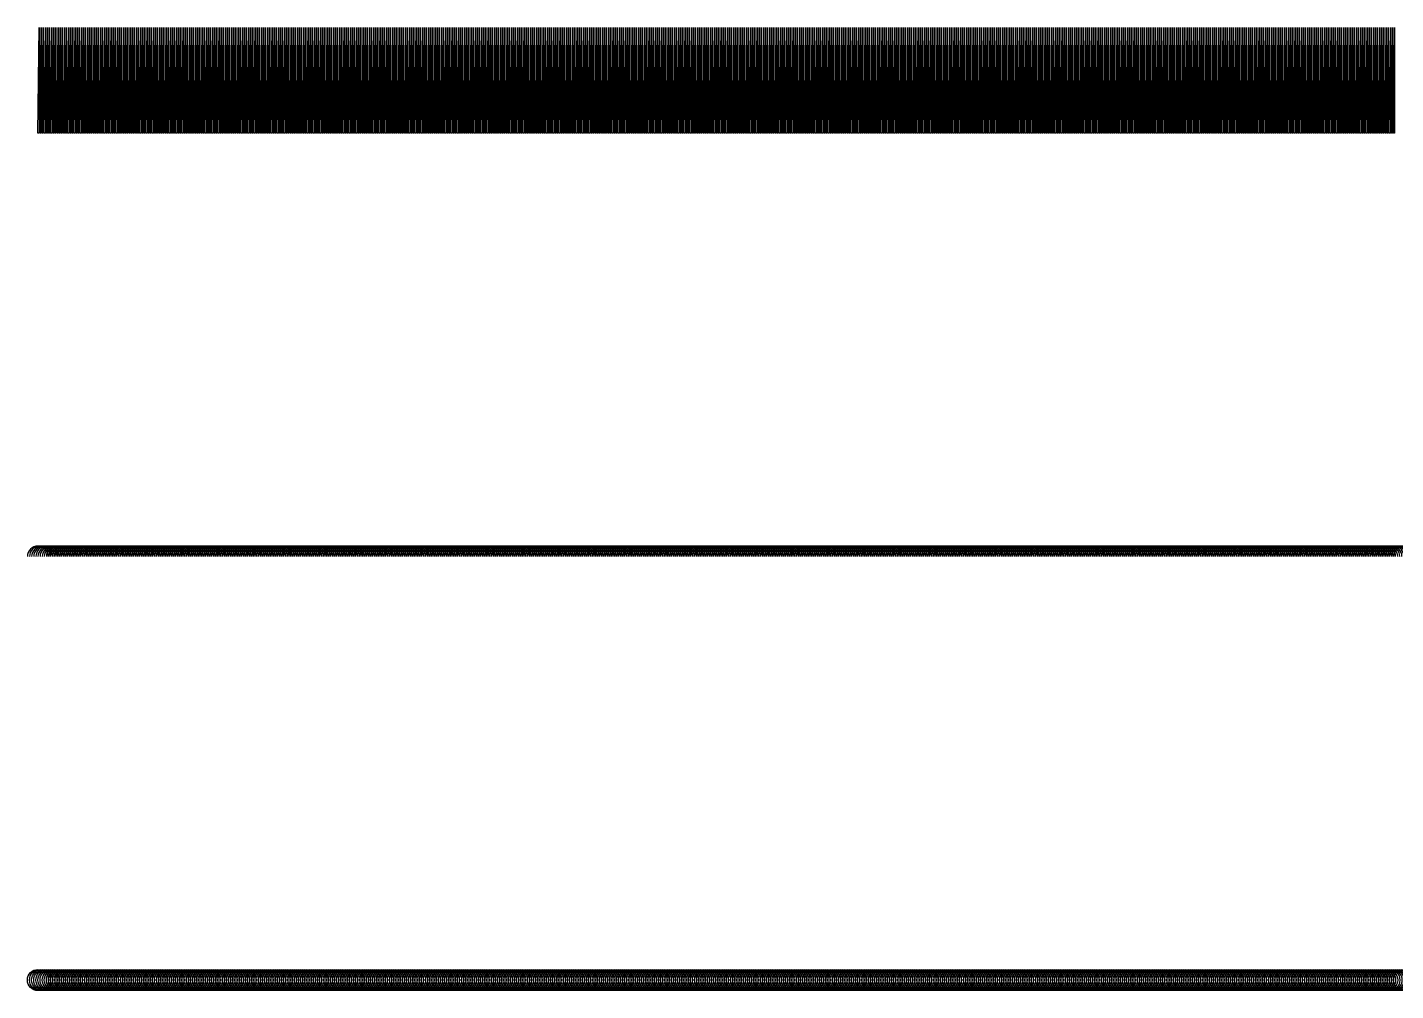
# Model space of a CAD drawing. Header units: metres. Extents: x 0 to 1000, y 0 to 105.
# Drawn here: x -0.5 to 64.1, y 59.5 to 105 of the extents above; entities that cross this region are included whole.
import ezdxf

# ---------------------------------------------------------------- set-up
doc = ezdxf.new("R2010")
doc.units = ezdxf.units.M

msp = doc.modelspace()

# ---------------------------------------------------------------- linework, layer by layer
for points in [[(0, 100), (0.05, 105), (0.05, 100)], [(0.1, 100), (0.15, 105), (0.15, 100)], [(0.2, 100), (0.25, 105), (0.25, 100)], [(0.3, 100), (0.35, 105), (0.35, 100)], [(0.4, 100), (0.45, 105), (0.45, 100)], [(0.5, 100), (0.55, 105), (0.55, 100)], [(0.6, 100), (0.65, 105), (0.65, 100)], [(0.7, 100), (0.75, 105), (0.75, 100)], [(0.8, 100), (0.85, 105), (0.85, 100)], [(0.9, 100), (0.95, 105), (0.95, 100)], [(1, 100), (1.05, 105), (1.05, 100)], [(1.1, 100), (1.15, 105), (1.15, 100)], [(1.2, 100), (1.25, 105), (1.25, 100)], [(1.3, 100), (1.35, 105), (1.35, 100)], [(1.4, 100), (1.45, 105), (1.45, 100)], [(1.5, 100), (1.55, 105), (1.55, 100)], [(1.6, 100), (1.65, 105), (1.65, 100)], [(1.7, 100), (1.75, 105), (1.75, 100)], [(1.8, 100), (1.85, 105), (1.85, 100)], [(1.9, 100), (1.95, 105), (1.95, 100)], [(2, 100), (2.05, 105), (2.05, 100)], [(2.1, 100), (2.15, 105), (2.15, 100)], [(2.2, 100), (2.25, 105), (2.25, 100)], [(2.3, 100), (2.35, 105), (2.35, 100)], [(2.4, 100), (2.45, 105), (2.45, 100)], [(2.5, 100), (2.55, 105), (2.55, 100)], [(2.6, 100), (2.65, 105), (2.65, 100)], [(2.7, 100), (2.75, 105), (2.75, 100)], [(2.8, 100), (2.85, 105), (2.85, 100)], [(2.9, 100), (2.95, 105), (2.95, 100)], [(3, 100), (3.05, 105), (3.05, 100)], [(3.1, 100), (3.15, 105), (3.15, 100)], [(3.2, 100), (3.25, 105), (3.25, 100)], [(3.3, 100), (3.35, 105), (3.35, 100)], [(3.4, 100), (3.45, 105), (3.45, 100)], [(3.5, 100), (3.55, 105), (3.55, 100)], [(3.6, 100), (3.65, 105), (3.65, 100)], [(3.7, 100), (3.75, 105), (3.75, 100)], [(3.8, 100), (3.85, 105), (3.85, 100)], [(3.9, 100), (3.95, 105), (3.95, 100)], [(4, 100), (4.05, 105), (4.05, 100)], [(4.1, 100), (4.15, 105), (4.15, 100)], [(4.2, 100), (4.25, 105), (4.25, 100)], [(4.3, 100), (4.35, 105), (4.35, 100)], [(4.4, 100), (4.45, 105), (4.45, 100)], [(4.5, 100), (4.55, 105), (4.55, 100)], [(4.6, 100), (4.65, 105), (4.65, 100)], [(4.7, 100), (4.75, 105), (4.75, 100)], [(4.8, 100), (4.85, 105), (4.85, 100)], [(4.9, 100), (4.95, 105), (4.95, 100)], [(5, 100), (5.05, 105), (5.05, 100)], [(5.1, 100), (5.15, 105), (5.15, 100)], [(5.2, 100), (5.25, 105), (5.25, 100)], [(5.3, 100), (5.35, 105), (5.35, 100)], [(5.4, 100), (5.45, 105), (5.45, 100)], [(5.5, 100), (5.55, 105), (5.55, 100)], [(5.6, 100), (5.65, 105), (5.65, 100)], [(5.7, 100), (5.75, 105), (5.75, 100)], [(5.8, 100), (5.85, 105), (5.85, 100)], [(5.9, 100), (5.95, 105), (5.95, 100)], [(6, 100), (6.05, 105), (6.05, 100)], [(6.1, 100), (6.15, 105), (6.15, 100)], [(6.2, 100), (6.25, 105), (6.25, 100)], [(6.3, 100), (6.35, 105), (6.35, 100)], [(6.4, 100), (6.45, 105), (6.45, 100)], [(6.5, 100), (6.55, 105), (6.55, 100)], [(6.6, 100), (6.65, 105), (6.65, 100)], [(6.7, 100), (6.75, 105), (6.75, 100)], [(6.8, 100), (6.85, 105), (6.85, 100)], [(6.9, 100), (6.95, 105), (6.95, 100)], [(7, 100), (7.05, 105), (7.05, 100)], [(7.1, 100), (7.15, 105), (7.15, 100)], [(7.2, 100), (7.25, 105), (7.25, 100)], [(7.3, 100), (7.35, 105), (7.35, 100)], [(7.4, 100), (7.45, 105), (7.45, 100)], [(7.5, 100), (7.55, 105), (7.55, 100)], [(7.6, 100), (7.65, 105), (7.65, 100)], [(7.7, 100), (7.75, 105), (7.75, 100)], [(7.8, 100), (7.85, 105), (7.85, 100)], [(7.9, 100), (7.95, 105), (7.95, 100)], [(8, 100), (8.05, 105), (8.05, 100)], [(8.1, 100), (8.15, 105), (8.15, 100)], [(8.2, 100), (8.25, 105), (8.25, 100)], [(8.3, 100), (8.35, 105), (8.35, 100)], [(8.4, 100), (8.45, 105), (8.45, 100)], [(8.5, 100), (8.55, 105), (8.55, 100)], [(8.6, 100), (8.65, 105), (8.65, 100)], [(8.7, 100), (8.75, 105), (8.75, 100)], [(8.8, 100), (8.85, 105), (8.85, 100)], [(8.9, 100), (8.95, 105), (8.95, 100)], [(9, 100), (9.05, 105), (9.05, 100)], [(9.1, 100), (9.15, 105), (9.15, 100)], [(9.2, 100), (9.25, 105), (9.25, 100)], [(9.3, 100), (9.35, 105), (9.35, 100)], [(9.4, 100), (9.45, 105), (9.45, 100)], [(9.5, 100), (9.55, 105), (9.55, 100)], [(9.6, 100), (9.65, 105), (9.65, 100)], [(9.7, 100), (9.75, 105), (9.75, 100)], [(9.8, 100), (9.85, 105), (9.85, 100)], [(9.9, 100), (9.95, 105), (9.95, 100)], [(10, 100), (10.05, 105), (10.05, 100)], [(10.1, 100), (10.15, 105), (10.15, 100)], [(10.2, 100), (10.25, 105), (10.25, 100)], [(10.3, 100), (10.35, 105), (10.35, 100)], [(10.4, 100), (10.45, 105), (10.45, 100)], [(10.5, 100), (10.55, 105), (10.55, 100)], [(10.6, 100), (10.65, 105), (10.65, 100)], [(10.7, 100), (10.75, 105), (10.75, 100)], [(10.8, 100), (10.85, 105), (10.85, 100)], [(10.9, 100), (10.95, 105), (10.95, 100)], [(11, 100), (11.05, 105), (11.05, 100)], [(11.1, 100), (11.15, 105), (11.15, 100)], [(11.2, 100), (11.25, 105), (11.25, 100)], [(11.3, 100), (11.35, 105), (11.35, 100)], [(11.4, 100), (11.45, 105), (11.45, 100)], [(11.5, 100), (11.55, 105), (11.55, 100)], [(11.6, 100), (11.65, 105), (11.65, 100)], [(11.7, 100), (11.75, 105), (11.75, 100)], [(11.8, 100), (11.85, 105), (11.85, 100)], [(11.9, 100), (11.95, 105), (11.95, 100)], [(12, 100), (12.05, 105), (12.05, 100)], [(12.1, 100), (12.15, 105), (12.15, 100)], [(12.2, 100), (12.25, 105), (12.25, 100)], [(12.3, 100), (12.35, 105), (12.35, 100)], [(12.4, 100), (12.45, 105), (12.45, 100)], [(12.5, 100), (12.55, 105), (12.55, 100)], [(12.6, 100), (12.65, 105), (12.65, 100)], [(12.7, 100), (12.75, 105), (12.75, 100)], [(12.8, 100), (12.85, 105), (12.85, 100)], [(12.9, 100), (12.95, 105), (12.95, 100)], [(13, 100), (13.05, 105), (13.05, 100)], [(13.1, 100), (13.15, 105), (13.15, 100)], [(13.2, 100), (13.25, 105), (13.25, 100)], [(13.3, 100), (13.35, 105), (13.35, 100)], [(13.4, 100), (13.45, 105), (13.45, 100)], [(13.5, 100), (13.55, 105), (13.55, 100)], [(13.6, 100), (13.65, 105), (13.65, 100)], [(13.7, 100), (13.75, 105), (13.75, 100)], [(13.8, 100), (13.85, 105), (13.85, 100)], [(13.9, 100), (13.95, 105), (13.95, 100)], [(14, 100), (14.05, 105), (14.05, 100)], [(14.1, 100), (14.15, 105), (14.15, 100)], [(14.2, 100), (14.25, 105), (14.25, 100)], [(14.3, 100), (14.35, 105), (14.35, 100)], [(14.4, 100), (14.45, 105), (14.45, 100)], [(14.5, 100), (14.55, 105), (14.55, 100)], [(14.6, 100), (14.65, 105), (14.65, 100)], [(14.7, 100), (14.75, 105), (14.75, 100)], [(14.8, 100), (14.85, 105), (14.85, 100)], [(14.9, 100), (14.95, 105), (14.95, 100)], [(15, 100), (15.05, 105), (15.05, 100)], [(15.1, 100), (15.15, 105), (15.15, 100)], [(15.2, 100), (15.25, 105), (15.25, 100)], [(15.3, 100), (15.35, 105), (15.35, 100)], [(15.4, 100), (15.45, 105), (15.45, 100)], [(15.5, 100), (15.55, 105), (15.55, 100)], [(15.6, 100), (15.65, 105), (15.65, 100)], [(15.7, 100), (15.75, 105), (15.75, 100)], [(15.8, 100), (15.85, 105), (15.85, 100)], [(15.9, 100), (15.95, 105), (15.95, 100)], [(16, 100), (16.05, 105), (16.05, 100)], [(16.1, 100), (16.15, 105), (16.15, 100)], [(16.2, 100), (16.25, 105), (16.25, 100)], [(16.3, 100), (16.35, 105), (16.35, 100)], [(16.4, 100), (16.45, 105), (16.45, 100)], [(16.5, 100), (16.55, 105), (16.55, 100)], [(16.6, 100), (16.65, 105), (16.65, 100)], [(16.7, 100), (16.75, 105), (16.75, 100)], [(16.8, 100), (16.85, 105), (16.85, 100)], [(16.9, 100), (16.95, 105), (16.95, 100)], [(17, 100), (17.05, 105), (17.05, 100)], [(17.1, 100), (17.15, 105), (17.15, 100)], [(17.2, 100), (17.25, 105), (17.25, 100)], [(17.3, 100), (17.35, 105), (17.35, 100)], [(17.4, 100), (17.45, 105), (17.45, 100)], [(17.5, 100), (17.55, 105), (17.55, 100)], [(17.6, 100), (17.65, 105), (17.65, 100)], [(17.7, 100), (17.75, 105), (17.75, 100)], [(17.8, 100), (17.85, 105), (17.85, 100)], [(17.9, 100), (17.95, 105), (17.95, 100)], [(18, 100), (18.05, 105), (18.05, 100)], [(18.1, 100), (18.15, 105), (18.15, 100)], [(18.2, 100), (18.25, 105), (18.25, 100)], [(18.3, 100), (18.35, 105), (18.35, 100)], [(18.4, 100), (18.45, 105), (18.45, 100)], [(18.5, 100), (18.55, 105), (18.55, 100)], [(18.6, 100), (18.65, 105), (18.65, 100)], [(18.7, 100), (18.75, 105), (18.75, 100)], [(18.8, 100), (18.85, 105), (18.85, 100)], [(18.9, 100), (18.95, 105), (18.95, 100)], [(19, 100), (19.05, 105), (19.05, 100)], [(19.1, 100), (19.15, 105), (19.15, 100)], [(19.2, 100), (19.25, 105), (19.25, 100)], [(19.3, 100), (19.35, 105), (19.35, 100)], [(19.4, 100), (19.45, 105), (19.45, 100)], [(19.5, 100), (19.55, 105), (19.55, 100)], [(19.6, 100), (19.65, 105), (19.65, 100)], [(19.7, 100), (19.75, 105), (19.75, 100)], [(19.8, 100), (19.85, 105), (19.85, 100)], [(19.9, 100), (19.95, 105), (19.95, 100)], [(20, 100), (20.05, 105), (20.05, 100)], [(20.1, 100), (20.15, 105), (20.15, 100)], [(20.2, 100), (20.25, 105), (20.25, 100)], [(20.3, 100), (20.35, 105), (20.35, 100)], [(20.4, 100), (20.45, 105), (20.45, 100)], [(20.5, 100), (20.55, 105), (20.55, 100)], [(20.6, 100), (20.65, 105), (20.65, 100)], [(20.7, 100), (20.75, 105), (20.75, 100)], [(20.8, 100), (20.85, 105), (20.85, 100)], [(20.9, 100), (20.95, 105), (20.95, 100)], [(21, 100), (21.05, 105), (21.05, 100)], [(21.1, 100), (21.15, 105), (21.15, 100)], [(21.2, 100), (21.25, 105), (21.25, 100)], [(21.3, 100), (21.35, 105), (21.35, 100)], [(21.4, 100), (21.45, 105), (21.45, 100)], [(21.5, 100), (21.55, 105), (21.55, 100)], [(21.6, 100), (21.65, 105), (21.65, 100)], [(21.7, 100), (21.75, 105), (21.75, 100)], [(21.8, 100), (21.85, 105), (21.85, 100)], [(21.9, 100), (21.95, 105), (21.95, 100)], [(22, 100), (22.05, 105), (22.05, 100)], [(22.1, 100), (22.15, 105), (22.15, 100)], [(22.2, 100), (22.25, 105), (22.25, 100)], [(22.3, 100), (22.35, 105), (22.35, 100)], [(22.4, 100), (22.45, 105), (22.45, 100)], [(22.5, 100), (22.55, 105), (22.55, 100)], [(22.6, 100), (22.65, 105), (22.65, 100)], [(22.7, 100), (22.75, 105), (22.75, 100)], [(22.8, 100), (22.85, 105), (22.85, 100)], [(22.9, 100), (22.95, 105), (22.95, 100)], [(23, 100), (23.05, 105), (23.05, 100)], [(23.1, 100), (23.15, 105), (23.15, 100)], [(23.2, 100), (23.25, 105), (23.25, 100)], [(23.3, 100), (23.35, 105), (23.35, 100)], [(23.4, 100), (23.45, 105), (23.45, 100)], [(23.5, 100), (23.55, 105), (23.55, 100)], [(23.6, 100), (23.65, 105), (23.65, 100)], [(23.7, 100), (23.75, 105), (23.75, 100)], [(23.8, 100), (23.85, 105), (23.85, 100)], [(23.9, 100), (23.95, 105), (23.95, 100)], [(24, 100), (24.05, 105), (24.05, 100)], [(24.1, 100), (24.15, 105), (24.15, 100)], [(24.2, 100), (24.25, 105), (24.25, 100)], [(24.3, 100), (24.35, 105), (24.35, 100)], [(24.4, 100), (24.45, 105), (24.45, 100)], [(24.5, 100), (24.55, 105), (24.55, 100)], [(24.6, 100), (24.65, 105), (24.65, 100)], [(24.7, 100), (24.75, 105), (24.75, 100)], [(24.8, 100), (24.85, 105), (24.85, 100)], [(24.9, 100), (24.95, 105), (24.95, 100)], [(25, 100), (25.05, 105), (25.05, 100)], [(25.1, 100), (25.15, 105), (25.15, 100)], [(25.2, 100), (25.25, 105), (25.25, 100)], [(25.3, 100), (25.35, 105), (25.35, 100)], [(25.4, 100), (25.45, 105), (25.45, 100)], [(25.5, 100), (25.55, 105), (25.55, 100)], [(25.6, 100), (25.65, 105), (25.65, 100)], [(25.7, 100), (25.75, 105), (25.75, 100)], [(25.8, 100), (25.85, 105), (25.85, 100)], [(25.9, 100), (25.95, 105), (25.95, 100)], [(26, 100), (26.05, 105), (26.05, 100)], [(26.1, 100), (26.15, 105), (26.15, 100)], [(26.2, 100), (26.25, 105), (26.25, 100)], [(26.3, 100), (26.35, 105), (26.35, 100)], [(26.4, 100), (26.45, 105), (26.45, 100)], [(26.5, 100), (26.55, 105), (26.55, 100)], [(26.6, 100), (26.65, 105), (26.65, 100)], [(26.7, 100), (26.75, 105), (26.75, 100)], [(26.8, 100), (26.85, 105), (26.85, 100)], [(26.9, 100), (26.95, 105), (26.95, 100)], [(27, 100), (27.05, 105), (27.05, 100)], [(27.1, 100), (27.15, 105), (27.15, 100)], [(27.2, 100), (27.25, 105), (27.25, 100)], [(27.3, 100), (27.35, 105), (27.35, 100)], [(27.4, 100), (27.45, 105), (27.45, 100)], [(27.5, 100), (27.55, 105), (27.55, 100)], [(27.6, 100), (27.65, 105), (27.65, 100)], [(27.7, 100), (27.75, 105), (27.75, 100)], [(27.8, 100), (27.85, 105), (27.85, 100)], [(27.9, 100), (27.95, 105), (27.95, 100)], [(28, 100), (28.05, 105), (28.05, 100)], [(28.1, 100), (28.15, 105), (28.15, 100)], [(28.2, 100), (28.25, 105), (28.25, 100)], [(28.3, 100), (28.35, 105), (28.35, 100)], [(28.4, 100), (28.45, 105), (28.45, 100)], [(28.5, 100), (28.55, 105), (28.55, 100)], [(28.6, 100), (28.65, 105), (28.65, 100)], [(28.7, 100), (28.75, 105), (28.75, 100)], [(28.8, 100), (28.85, 105), (28.85, 100)], [(28.9, 100), (28.95, 105), (28.95, 100)], [(29, 100), (29.05, 105), (29.05, 100)], [(29.1, 100), (29.15, 105), (29.15, 100)], [(29.2, 100), (29.25, 105), (29.25, 100)], [(29.3, 100), (29.35, 105), (29.35, 100)], [(29.4, 100), (29.45, 105), (29.45, 100)], [(29.5, 100), (29.55, 105), (29.55, 100)], [(29.6, 100), (29.65, 105), (29.65, 100)], [(29.7, 100), (29.75, 105), (29.75, 100)], [(29.8, 100), (29.85, 105), (29.85, 100)], [(29.9, 100), (29.95, 105), (29.95, 100)], [(30, 100), (30.05, 105), (30.05, 100)], [(30.1, 100), (30.15, 105), (30.15, 100)], [(30.2, 100), (30.25, 105), (30.25, 100)], [(30.3, 100), (30.35, 105), (30.35, 100)], [(30.4, 100), (30.45, 105), (30.45, 100)], [(30.5, 100), (30.55, 105), (30.55, 100)], [(30.6, 100), (30.65, 105), (30.65, 100)], [(30.7, 100), (30.75, 105), (30.75, 100)], [(30.8, 100), (30.85, 105), (30.85, 100)], [(30.9, 100), (30.95, 105), (30.95, 100)], [(31, 100), (31.05, 105), (31.05, 100)], [(31.1, 100), (31.15, 105), (31.15, 100)], [(31.2, 100), (31.25, 105), (31.25, 100)], [(31.3, 100), (31.35, 105), (31.35, 100)], [(31.4, 100), (31.45, 105), (31.45, 100)], [(31.5, 100), (31.55, 105), (31.55, 100)], [(31.6, 100), (31.65, 105), (31.65, 100)], [(31.7, 100), (31.75, 105), (31.75, 100)], [(31.8, 100), (31.85, 105), (31.85, 100)], [(31.9, 100), (31.95, 105), (31.95, 100)], [(32, 100), (32.05, 105), (32.05, 100)], [(32.1, 100), (32.15, 105), (32.15, 100)], [(32.2, 100), (32.25, 105), (32.25, 100)], [(32.3, 100), (32.35, 105), (32.35, 100)], [(32.4, 100), (32.45, 105), (32.45, 100)], [(32.5, 100), (32.55, 105), (32.55, 100)], [(32.6, 100), (32.65, 105), (32.65, 100)], [(32.7, 100), (32.75, 105), (32.75, 100)], [(32.8, 100), (32.85, 105), (32.85, 100)], [(32.9, 100), (32.95, 105), (32.95, 100)], [(33, 100), (33.05, 105), (33.05, 100)], [(33.1, 100), (33.15, 105), (33.15, 100)], [(33.2, 100), (33.25, 105), (33.25, 100)], [(33.3, 100), (33.35, 105), (33.35, 100)], [(33.4, 100), (33.45, 105), (33.45, 100)], [(33.5, 100), (33.55, 105), (33.55, 100)], [(33.6, 100), (33.65, 105), (33.65, 100)], [(33.7, 100), (33.75, 105), (33.75, 100)], [(33.8, 100), (33.85, 105), (33.85, 100)], [(33.9, 100), (33.95, 105), (33.95, 100)], [(34, 100), (34.05, 105), (34.05, 100)], [(34.1, 100), (34.15, 105), (34.15, 100)], [(34.2, 100), (34.25, 105), (34.25, 100)], [(34.3, 100), (34.35, 105), (34.35, 100)], [(34.4, 100), (34.45, 105), (34.45, 100)], [(34.5, 100), (34.55, 105), (34.55, 100)], [(34.6, 100), (34.65, 105), (34.65, 100)], [(34.7, 100), (34.75, 105), (34.75, 100)], [(34.8, 100), (34.85, 105), (34.85, 100)], [(34.9, 100), (34.95, 105), (34.95, 100)], [(35, 100), (35.05, 105), (35.05, 100)], [(35.1, 100), (35.15, 105), (35.15, 100)], [(35.2, 100), (35.25, 105), (35.25, 100)], [(35.3, 100), (35.35, 105), (35.35, 100)], [(35.4, 100), (35.45, 105), (35.45, 100)], [(35.5, 100), (35.55, 105), (35.55, 100)], [(35.6, 100), (35.65, 105), (35.65, 100)], [(35.7, 100), (35.75, 105), (35.75, 100)], [(35.8, 100), (35.85, 105), (35.85, 100)], [(35.9, 100), (35.95, 105), (35.95, 100)], [(36, 100), (36.05, 105), (36.05, 100)], [(36.1, 100), (36.15, 105), (36.15, 100)], [(36.2, 100), (36.25, 105), (36.25, 100)], [(36.3, 100), (36.35, 105), (36.35, 100)], [(36.4, 100), (36.45, 105), (36.45, 100)], [(36.5, 100), (36.55, 105), (36.55, 100)], [(36.6, 100), (36.65, 105), (36.65, 100)], [(36.7, 100), (36.75, 105), (36.75, 100)], [(36.8, 100), (36.85, 105), (36.85, 100)], [(36.9, 100), (36.95, 105), (36.95, 100)], [(37, 100), (37.05, 105), (37.05, 100)], [(37.1, 100), (37.15, 105), (37.15, 100)], [(37.2, 100), (37.25, 105), (37.25, 100)], [(37.3, 100), (37.35, 105), (37.35, 100)], [(37.4, 100), (37.45, 105), (37.45, 100)], [(37.5, 100), (37.55, 105), (37.55, 100)], [(37.6, 100), (37.65, 105), (37.65, 100)], [(37.7, 100), (37.75, 105), (37.75, 100)], [(37.8, 100), (37.85, 105), (37.85, 100)], [(37.9, 100), (37.95, 105), (37.95, 100)], [(38, 100), (38.05, 105), (38.05, 100)], [(38.1, 100), (38.15, 105), (38.15, 100)], [(38.2, 100), (38.25, 105), (38.25, 100)], [(38.3, 100), (38.35, 105), (38.35, 100)], [(38.4, 100), (38.45, 105), (38.45, 100)], [(38.5, 100), (38.55, 105), (38.55, 100)], [(38.6, 100), (38.65, 105), (38.65, 100)], [(38.7, 100), (38.75, 105), (38.75, 100)], [(38.8, 100), (38.85, 105), (38.85, 100)], [(38.9, 100), (38.95, 105), (38.95, 100)], [(39, 100), (39.05, 105), (39.05, 100)], [(39.1, 100), (39.15, 105), (39.15, 100)], [(39.2, 100), (39.25, 105), (39.25, 100)], [(39.3, 100), (39.35, 105), (39.35, 100)], [(39.4, 100), (39.45, 105), (39.45, 100)], [(39.5, 100), (39.55, 105), (39.55, 100)], [(39.6, 100), (39.65, 105), (39.65, 100)], [(39.7, 100), (39.75, 105), (39.75, 100)], [(39.8, 100), (39.85, 105), (39.85, 100)], [(39.9, 100), (39.95, 105), (39.95, 100)], [(40, 100), (40.05, 105), (40.05, 100)], [(40.1, 100), (40.15, 105), (40.15, 100)], [(40.2, 100), (40.25, 105), (40.25, 100)], [(40.3, 100), (40.35, 105), (40.35, 100)], [(40.4, 100), (40.45, 105), (40.45, 100)], [(40.5, 100), (40.55, 105), (40.55, 100)], [(40.6, 100), (40.65, 105), (40.65, 100)], [(40.7, 100), (40.75, 105), (40.75, 100)], [(40.8, 100), (40.85, 105), (40.85, 100)], [(40.9, 100), (40.95, 105), (40.95, 100)], [(41, 100), (41.05, 105), (41.05, 100)], [(41.1, 100), (41.15, 105), (41.15, 100)], [(41.2, 100), (41.25, 105), (41.25, 100)], [(41.3, 100), (41.35, 105), (41.35, 100)], [(41.4, 100), (41.45, 105), (41.45, 100)], [(41.5, 100), (41.55, 105), (41.55, 100)], [(41.6, 100), (41.65, 105), (41.65, 100)], [(41.7, 100), (41.75, 105), (41.75, 100)], [(41.8, 100), (41.85, 105), (41.85, 100)], [(41.9, 100), (41.95, 105), (41.95, 100)], [(42, 100), (42.05, 105), (42.05, 100)], [(42.1, 100), (42.15, 105), (42.15, 100)], [(42.2, 100), (42.25, 105), (42.25, 100)], [(42.3, 100), (42.35, 105), (42.35, 100)], [(42.4, 100), (42.45, 105), (42.45, 100)], [(42.5, 100), (42.55, 105), (42.55, 100)], [(42.6, 100), (42.65, 105), (42.65, 100)], [(42.7, 100), (42.75, 105), (42.75, 100)], [(42.8, 100), (42.85, 105), (42.85, 100)], [(42.9, 100), (42.95, 105), (42.95, 100)], [(43, 100), (43.05, 105), (43.05, 100)], [(43.1, 100), (43.15, 105), (43.15, 100)], [(43.2, 100), (43.25, 105), (43.25, 100)], [(43.3, 100), (43.35, 105), (43.35, 100)], [(43.4, 100), (43.45, 105), (43.45, 100)], [(43.5, 100), (43.55, 105), (43.55, 100)], [(43.6, 100), (43.65, 105), (43.65, 100)], [(43.7, 100), (43.75, 105), (43.75, 100)], [(43.8, 100), (43.85, 105), (43.85, 100)], [(43.9, 100), (43.95, 105), (43.95, 100)], [(44, 100), (44.05, 105), (44.05, 100)], [(44.1, 100), (44.15, 105), (44.15, 100)], [(44.2, 100), (44.25, 105), (44.25, 100)], [(44.3, 100), (44.35, 105), (44.35, 100)], [(44.4, 100), (44.45, 105), (44.45, 100)], [(44.5, 100), (44.55, 105), (44.55, 100)], [(44.6, 100), (44.65, 105), (44.65, 100)], [(44.7, 100), (44.75, 105), (44.75, 100)], [(44.8, 100), (44.85, 105), (44.85, 100)], [(44.9, 100), (44.95, 105), (44.95, 100)], [(45, 100), (45.05, 105), (45.05, 100)], [(45.1, 100), (45.15, 105), (45.15, 100)], [(45.2, 100), (45.25, 105), (45.25, 100)], [(45.3, 100), (45.35, 105), (45.35, 100)], [(45.4, 100), (45.45, 105), (45.45, 100)], [(45.5, 100), (45.55, 105), (45.55, 100)], [(45.6, 100), (45.65, 105), (45.65, 100)], [(45.7, 100), (45.75, 105), (45.75, 100)], [(45.8, 100), (45.85, 105), (45.85, 100)], [(45.9, 100), (45.95, 105), (45.95, 100)], [(46, 100), (46.05, 105), (46.05, 100)], [(46.1, 100), (46.15, 105), (46.15, 100)], [(46.2, 100), (46.25, 105), (46.25, 100)], [(46.3, 100), (46.35, 105), (46.35, 100)], [(46.4, 100), (46.45, 105), (46.45, 100)], [(46.5, 100), (46.55, 105), (46.55, 100)], [(46.6, 100), (46.65, 105), (46.65, 100)], [(46.7, 100), (46.75, 105), (46.75, 100)], [(46.8, 100), (46.85, 105), (46.85, 100)], [(46.9, 100), (46.95, 105), (46.95, 100)], [(47, 100), (47.05, 105), (47.05, 100)], [(47.1, 100), (47.15, 105), (47.15, 100)], [(47.2, 100), (47.25, 105), (47.25, 100)], [(47.3, 100), (47.35, 105), (47.35, 100)], [(47.4, 100), (47.45, 105), (47.45, 100)], [(47.5, 100), (47.55, 105), (47.55, 100)], [(47.6, 100), (47.65, 105), (47.65, 100)], [(47.7, 100), (47.75, 105), (47.75, 100)], [(47.8, 100), (47.85, 105), (47.85, 100)], [(47.9, 100), (47.95, 105), (47.95, 100)], [(48, 100), (48.05, 105), (48.05, 100)], [(48.1, 100), (48.15, 105), (48.15, 100)], [(48.2, 100), (48.25, 105), (48.25, 100)], [(48.3, 100), (48.35, 105), (48.35, 100)], [(48.4, 100), (48.45, 105), (48.45, 100)], [(48.5, 100), (48.55, 105), (48.55, 100)], [(48.6, 100), (48.65, 105), (48.65, 100)], [(48.7, 100), (48.75, 105), (48.75, 100)], [(48.8, 100), (48.85, 105), (48.85, 100)], [(48.9, 100), (48.95, 105), (48.95, 100)], [(49, 100), (49.05, 105), (49.05, 100)], [(49.1, 100), (49.15, 105), (49.15, 100)], [(49.2, 100), (49.25, 105), (49.25, 100)], [(49.3, 100), (49.35, 105), (49.35, 100)], [(49.4, 100), (49.45, 105), (49.45, 100)], [(49.5, 100), (49.55, 105), (49.55, 100)], [(49.6, 100), (49.65, 105), (49.65, 100)], [(49.7, 100), (49.75, 105), (49.75, 100)], [(49.8, 100), (49.85, 105), (49.85, 100)], [(49.9, 100), (49.95, 105), (49.95, 100)], [(50, 100), (50.05, 105), (50.05, 100)], [(50.1, 100), (50.15, 105), (50.15, 100)], [(50.2, 100), (50.25, 105), (50.25, 100)], [(50.3, 100), (50.35, 105), (50.35, 100)], [(50.4, 100), (50.45, 105), (50.45, 100)], [(50.5, 100), (50.55, 105), (50.55, 100)], [(50.6, 100), (50.65, 105), (50.65, 100)], [(50.7, 100), (50.75, 105), (50.75, 100)], [(50.8, 100), (50.85, 105), (50.85, 100)], [(50.9, 100), (50.95, 105), (50.95, 100)], [(51, 100), (51.05, 105), (51.05, 100)], [(51.1, 100), (51.15, 105), (51.15, 100)], [(51.2, 100), (51.25, 105), (51.25, 100)], [(51.3, 100), (51.35, 105), (51.35, 100)], [(51.4, 100), (51.45, 105), (51.45, 100)], [(51.5, 100), (51.55, 105), (51.55, 100)], [(51.6, 100), (51.65, 105), (51.65, 100)], [(51.7, 100), (51.75, 105), (51.75, 100)], [(51.8, 100), (51.85, 105), (51.85, 100)], [(51.9, 100), (51.95, 105), (51.95, 100)], [(52, 100), (52.05, 105), (52.05, 100)], [(52.1, 100), (52.15, 105), (52.15, 100)], [(52.2, 100), (52.25, 105), (52.25, 100)], [(52.3, 100), (52.35, 105), (52.35, 100)], [(52.4, 100), (52.45, 105), (52.45, 100)], [(52.5, 100), (52.55, 105), (52.55, 100)], [(52.6, 100), (52.65, 105), (52.65, 100)], [(52.7, 100), (52.75, 105), (52.75, 100)], [(52.8, 100), (52.85, 105), (52.85, 100)], [(52.9, 100), (52.95, 105), (52.95, 100)], [(53, 100), (53.05, 105), (53.05, 100)], [(53.1, 100), (53.15, 105), (53.15, 100)], [(53.2, 100), (53.25, 105), (53.25, 100)], [(53.3, 100), (53.35, 105), (53.35, 100)], [(53.4, 100), (53.45, 105), (53.45, 100)], [(53.5, 100), (53.55, 105), (53.55, 100)], [(53.6, 100), (53.65, 105), (53.65, 100)], [(53.7, 100), (53.75, 105), (53.75, 100)], [(53.8, 100), (53.85, 105), (53.85, 100)], [(53.9, 100), (53.95, 105), (53.95, 100)], [(54, 100), (54.05, 105), (54.05, 100)], [(54.1, 100), (54.15, 105), (54.15, 100)], [(54.2, 100), (54.25, 105), (54.25, 100)], [(54.3, 100), (54.35, 105), (54.35, 100)], [(54.4, 100), (54.45, 105), (54.45, 100)], [(54.5, 100), (54.55, 105), (54.55, 100)], [(54.6, 100), (54.65, 105), (54.65, 100)], [(54.7, 100), (54.75, 105), (54.75, 100)], [(54.8, 100), (54.85, 105), (54.85, 100)], [(54.9, 100), (54.95, 105), (54.95, 100)], [(55, 100), (55.05, 105), (55.05, 100)], [(55.1, 100), (55.15, 105), (55.15, 100)], [(55.2, 100), (55.25, 105), (55.25, 100)], [(55.3, 100), (55.35, 105), (55.35, 100)], [(55.4, 100), (55.45, 105), (55.45, 100)], [(55.5, 100), (55.55, 105), (55.55, 100)], [(55.6, 100), (55.65, 105), (55.65, 100)], [(55.7, 100), (55.75, 105), (55.75, 100)], [(55.8, 100), (55.85, 105), (55.85, 100)], [(55.9, 100), (55.95, 105), (55.95, 100)], [(56, 100), (56.05, 105), (56.05, 100)], [(56.1, 100), (56.15, 105), (56.15, 100)], [(56.2, 100), (56.25, 105), (56.25, 100)], [(56.3, 100), (56.35, 105), (56.35, 100)], [(56.4, 100), (56.45, 105), (56.45, 100)], [(56.5, 100), (56.55, 105), (56.55, 100)], [(56.6, 100), (56.65, 105), (56.65, 100)], [(56.7, 100), (56.75, 105), (56.75, 100)], [(56.8, 100), (56.85, 105), (56.85, 100)], [(56.9, 100), (56.95, 105), (56.95, 100)], [(57, 100), (57.05, 105), (57.05, 100)], [(57.1, 100), (57.15, 105), (57.15, 100)], [(57.2, 100), (57.25, 105), (57.25, 100)], [(57.3, 100), (57.35, 105), (57.35, 100)], [(57.4, 100), (57.45, 105), (57.45, 100)], [(57.5, 100), (57.55, 105), (57.55, 100)], [(57.6, 100), (57.65, 105), (57.65, 100)], [(57.7, 100), (57.75, 105), (57.75, 100)], [(57.8, 100), (57.85, 105), (57.85, 100)], [(57.9, 100), (57.95, 105), (57.95, 100)], [(58, 100), (58.05, 105), (58.05, 100)], [(58.1, 100), (58.15, 105), (58.15, 100)], [(58.2, 100), (58.25, 105), (58.25, 100)], [(58.3, 100), (58.35, 105), (58.35, 100)], [(58.4, 100), (58.45, 105), (58.45, 100)], [(58.5, 100), (58.55, 105), (58.55, 100)], [(58.6, 100), (58.65, 105), (58.65, 100)], [(58.7, 100), (58.75, 105), (58.75, 100)], [(58.8, 100), (58.85, 105), (58.85, 100)], [(58.9, 100), (58.95, 105), (58.95, 100)], [(59, 100), (59.05, 105), (59.05, 100)], [(59.1, 100), (59.15, 105), (59.15, 100)], [(59.2, 100), (59.25, 105), (59.25, 100)], [(59.3, 100), (59.35, 105), (59.35, 100)], [(59.4, 100), (59.45, 105), (59.45, 100)], [(59.5, 100), (59.55, 105), (59.55, 100)], [(59.6, 100), (59.65, 105), (59.65, 100)], [(59.7, 100), (59.75, 105), (59.75, 100)], [(59.8, 100), (59.85, 105), (59.85, 100)], [(59.9, 100), (59.95, 105), (59.95, 100)], [(60, 100), (60.05, 105), (60.05, 100)], [(60.1, 100), (60.15, 105), (60.15, 100)], [(60.2, 100), (60.25, 105), (60.25, 100)], [(60.3, 100), (60.35, 105), (60.35, 100)], [(60.4, 100), (60.45, 105), (60.45, 100)], [(60.5, 100), (60.55, 105), (60.55, 100)], [(60.6, 100), (60.65, 105), (60.65, 100)], [(60.7, 100), (60.75, 105), (60.75, 100)], [(60.8, 100), (60.85, 105), (60.85, 100)], [(60.9, 100), (60.95, 105), (60.95, 100)], [(61, 100), (61.05, 105), (61.05, 100)], [(61.1, 100), (61.15, 105), (61.15, 100)], [(61.2, 100), (61.25, 105), (61.25, 100)], [(61.3, 100), (61.35, 105), (61.35, 100)], [(61.4, 100), (61.45, 105), (61.45, 100)], [(61.5, 100), (61.55, 105), (61.55, 100)], [(61.6, 100), (61.65, 105), (61.65, 100)], [(61.7, 100), (61.75, 105), (61.75, 100)], [(61.8, 100), (61.85, 105), (61.85, 100)], [(61.9, 100), (61.95, 105), (61.95, 100)], [(62, 100), (62.05, 105), (62.05, 100)], [(62.1, 100), (62.15, 105), (62.15, 100)], [(62.2, 100), (62.25, 105), (62.25, 100)], [(62.3, 100), (62.35, 105), (62.35, 100)], [(62.4, 100), (62.45, 105), (62.45, 100)], [(62.5, 100), (62.55, 105), (62.55, 100)], [(62.6, 100), (62.65, 105), (62.65, 100)], [(62.7, 100), (62.75, 105), (62.75, 100)], [(62.8, 100), (62.85, 105), (62.85, 100)], [(62.9, 100), (62.95, 105), (62.95, 100)], [(63, 100), (63.05, 105), (63.05, 100)], [(63.1, 100), (63.15, 105), (63.15, 100)], [(63.2, 100), (63.25, 105), (63.25, 100)], [(63.3, 100), (63.35, 105), (63.35, 100)], [(63.4, 100), (63.45, 105), (63.45, 100)], [(63.5, 100), (63.55, 105), (63.55, 100)], [(63.6, 100), (63.65, 105), (63.65, 100)], [(63.7, 100), (63.75, 105), (63.75, 100)], [(63.8, 100), (63.85, 105), (63.85, 100)], [(63.9, 100), (63.95, 105), (63.95, 100)], [(64, 100), (64.05, 105), (64.05, 100)]]:
    msp.add_lwpolyline(points, close=True)
for centre in [(0, 60), (0.1, 60), (0.2, 60), (0.3, 60), (0.4, 60), (0.5, 60), (0.6, 60), (0.7, 60), (0.8, 60), (0.9, 60), (1, 60), (1.1, 60), (1.2, 60), (1.3, 60), (1.4, 60), (1.5, 60), (1.6, 60), (1.7, 60), (1.8, 60), (1.9, 60), (2, 60), (2.1, 60), (2.2, 60), (2.3, 60), (2.4, 60), (2.5, 60), (2.6, 60), (2.7, 60), (2.8, 60), (2.9, 60), (3, 60), (3.1, 60), (3.2, 60), (3.3, 60), (3.4, 60), (3.5, 60), (3.6, 60), (3.7, 60), (3.8, 60), (3.9, 60), (4, 60), (4.1, 60), (4.2, 60), (4.3, 60), (4.4, 60), (4.5, 60), (4.6, 60), (4.7, 60), (4.8, 60), (4.9, 60), (5, 60), (5.1, 60), (5.2, 60), (5.3, 60), (5.4, 60), (5.5, 60), (5.6, 60), (5.7, 60), (5.8, 60), (5.9, 60), (6, 60), (6.1, 60), (6.2, 60), (6.3, 60), (6.4, 60), (6.5, 60), (6.6, 60), (6.7, 60), (6.8, 60), (6.9, 60), (7, 60), (7.1, 60), (7.2, 60), (7.3, 60), (7.4, 60), (7.5, 60), (7.6, 60), (7.7, 60), (7.8, 60), (7.9, 60), (8, 60), (8.1, 60), (8.2, 60), (8.3, 60), (8.4, 60), (8.5, 60), (8.6, 60), (8.7, 60), (8.8, 60), (8.9, 60), (9, 60), (9.1, 60), (9.2, 60), (9.3, 60), (9.4, 60), (9.5, 60), (9.6, 60), (9.7, 60), (9.8, 60), (9.9, 60), (10, 60), (10.1, 60), (10.2, 60), (10.3, 60), (10.4, 60), (10.5, 60), (10.6, 60), (10.7, 60), (10.8, 60), (10.9, 60), (11, 60), (11.1, 60), (11.2, 60), (11.3, 60), (11.4, 60), (11.5, 60), (11.6, 60), (11.7, 60), (11.8, 60), (11.9, 60), (12, 60), (12.1, 60), (12.2, 60), (12.3, 60), (12.4, 60), (12.5, 60), (12.6, 60), (12.7, 60), (12.8, 60), (12.9, 60), (13, 60), (13.1, 60), (13.2, 60), (13.3, 60), (13.4, 60), (13.5, 60), (13.6, 60), (13.7, 60), (13.8, 60), (13.9, 60), (14, 60), (14.1, 60), (14.2, 60), (14.3, 60), (14.4, 60), (14.5, 60), (14.6, 60), (14.7, 60), (14.8, 60), (14.9, 60), (15, 60), (15.1, 60), (15.2, 60), (15.3, 60), (15.4, 60), (15.5, 60), (15.6, 60), (15.7, 60), (15.8, 60), (15.9, 60), (16, 60), (16.1, 60), (16.2, 60), (16.3, 60), (16.4, 60), (16.5, 60), (16.6, 60), (16.7, 60), (16.8, 60), (16.9, 60), (17, 60), (17.1, 60), (17.2, 60), (17.3, 60), (17.4, 60), (17.5, 60), (17.6, 60), (17.7, 60), (17.8, 60), (17.9, 60), (18, 60), (18.1, 60), (18.2, 60), (18.3, 60), (18.4, 60), (18.5, 60), (18.6, 60), (18.7, 60), (18.8, 60), (18.9, 60), (19, 60), (19.1, 60), (19.2, 60), (19.3, 60), (19.4, 60), (19.5, 60), (19.6, 60), (19.7, 60), (19.8, 60), (19.9, 60), (20, 60), (20.1, 60), (20.2, 60), (20.3, 60), (20.4, 60), (20.5, 60), (20.6, 60), (20.7, 60), (20.8, 60), (20.9, 60), (21, 60), (21.1, 60), (21.2, 60), (21.3, 60), (21.4, 60), (21.5, 60), (21.6, 60), (21.7, 60), (21.8, 60), (21.9, 60), (22, 60), (22.1, 60), (22.2, 60), (22.3, 60), (22.4, 60), (22.5, 60), (22.6, 60), (22.7, 60), (22.8, 60), (22.9, 60), (23, 60), (23.1, 60), (23.2, 60), (23.3, 60), (23.4, 60), (23.5, 60), (23.6, 60), (23.7, 60), (23.8, 60), (23.9, 60), (24, 60), (24.1, 60), (24.2, 60), (24.3, 60), (24.4, 60), (24.5, 60), (24.6, 60), (24.7, 60), (24.8, 60), (24.9, 60), (25, 60), (25.1, 60), (25.2, 60), (25.3, 60), (25.4, 60), (25.5, 60), (25.6, 60), (25.7, 60), (25.8, 60), (25.9, 60), (26, 60), (26.1, 60), (26.2, 60), (26.3, 60), (26.4, 60), (26.5, 60), (26.6, 60), (26.7, 60), (26.8, 60), (26.9, 60), (27, 60), (27.1, 60), (27.2, 60), (27.3, 60), (27.4, 60), (27.5, 60), (27.6, 60), (27.7, 60), (27.8, 60), (27.9, 60), (28, 60), (28.1, 60), (28.2, 60), (28.3, 60), (28.4, 60), (28.5, 60), (28.6, 60), (28.7, 60), (28.8, 60), (28.9, 60), (29, 60), (29.1, 60), (29.2, 60), (29.3, 60), (29.4, 60), (29.5, 60), (29.6, 60), (29.7, 60), (29.8, 60), (29.9, 60), (30, 60), (30.1, 60), (30.2, 60), (30.3, 60), (30.4, 60), (30.5, 60), (30.6, 60), (30.7, 60), (30.8, 60), (30.9, 60), (31, 60), (31.1, 60), (31.2, 60), (31.3, 60), (31.4, 60), (31.5, 60), (31.6, 60), (31.7, 60), (31.8, 60), (31.9, 60), (32, 60), (32.1, 60), (32.2, 60), (32.3, 60), (32.4, 60), (32.5, 60), (32.6, 60), (32.7, 60), (32.8, 60), (32.9, 60), (33, 60), (33.1, 60), (33.2, 60), (33.3, 60), (33.4, 60), (33.5, 60), (33.6, 60), (33.7, 60), (33.8, 60), (33.9, 60), (34, 60), (34.1, 60), (34.2, 60), (34.3, 60), (34.4, 60), (34.5, 60), (34.6, 60), (34.7, 60), (34.8, 60), (34.9, 60), (35, 60), (35.1, 60), (35.2, 60), (35.3, 60), (35.4, 60), (35.5, 60), (35.6, 60), (35.7, 60), (35.8, 60), (35.9, 60), (36, 60), (36.1, 60), (36.2, 60), (36.3, 60), (36.4, 60), (36.5, 60), (36.6, 60), (36.7, 60), (36.8, 60), (36.9, 60), (37, 60), (37.1, 60), (37.2, 60), (37.3, 60), (37.4, 60), (37.5, 60), (37.6, 60), (37.7, 60), (37.8, 60), (37.9, 60), (38, 60), (38.1, 60), (38.2, 60), (38.3, 60), (38.4, 60), (38.5, 60), (38.6, 60), (38.7, 60), (38.8, 60), (38.9, 60), (39, 60), (39.1, 60), (39.2, 60), (39.3, 60), (39.4, 60), (39.5, 60), (39.6, 60), (39.7, 60), (39.8, 60), (39.9, 60), (40, 60), (40.1, 60), (40.2, 60), (40.3, 60), (40.4, 60), (40.5, 60), (40.6, 60), (40.7, 60), (40.8, 60), (40.9, 60), (41, 60), (41.1, 60), (41.2, 60), (41.3, 60), (41.4, 60), (41.5, 60), (41.6, 60), (41.7, 60), (41.8, 60), (41.9, 60), (42, 60), (42.1, 60), (42.2, 60), (42.3, 60), (42.4, 60), (42.5, 60), (42.6, 60), (42.7, 60), (42.8, 60), (42.9, 60), (43, 60), (43.1, 60), (43.2, 60), (43.3, 60), (43.4, 60), (43.5, 60), (43.6, 60), (43.7, 60), (43.8, 60), (43.9, 60), (44, 60), (44.1, 60), (44.2, 60), (44.3, 60), (44.4, 60), (44.5, 60), (44.6, 60), (44.7, 60), (44.8, 60), (44.9, 60), (45, 60), (45.1, 60), (45.2, 60), (45.3, 60), (45.4, 60), (45.5, 60), (45.6, 60), (45.7, 60), (45.8, 60), (45.9, 60), (46, 60), (46.1, 60), (46.2, 60), (46.3, 60), (46.4, 60), (46.5, 60), (46.6, 60), (46.7, 60), (46.8, 60), (46.9, 60), (47, 60), (47.1, 60), (47.2, 60), (47.3, 60), (47.4, 60), (47.5, 60), (47.6, 60), (47.7, 60), (47.8, 60), (47.9, 60), (48, 60), (48.1, 60), (48.2, 60), (48.3, 60), (48.4, 60), (48.5, 60), (48.6, 60), (48.7, 60), (48.8, 60), (48.9, 60), (49, 60), (49.1, 60), (49.2, 60), (49.3, 60), (49.4, 60), (49.5, 60), (49.6, 60), (49.7, 60), (49.8, 60), (49.9, 60), (50, 60), (50.1, 60), (50.2, 60), (50.3, 60), (50.4, 60), (50.5, 60), (50.6, 60), (50.7, 60), (50.8, 60), (50.9, 60), (51, 60), (51.1, 60), (51.2, 60), (51.3, 60), (51.4, 60), (51.5, 60), (51.6, 60), (51.7, 60), (51.8, 60), (51.9, 60), (52, 60), (52.1, 60), (52.2, 60), (52.3, 60), (52.4, 60), (52.5, 60), (52.6, 60), (52.7, 60), (52.8, 60), (52.9, 60), (53, 60), (53.1, 60), (53.2, 60), (53.3, 60), (53.4, 60), (53.5, 60), (53.6, 60), (53.7, 60), (53.8, 60), (53.9, 60), (54, 60), (54.1, 60), (54.2, 60), (54.3, 60), (54.4, 60), (54.5, 60), (54.6, 60), (54.7, 60), (54.8, 60), (54.9, 60), (55, 60), (55.1, 60), (55.2, 60), (55.3, 60), (55.4, 60), (55.5, 60), (55.6, 60), (55.7, 60), (55.8, 60), (55.9, 60), (56, 60), (56.1, 60), (56.2, 60), (56.3, 60), (56.4, 60), (56.5, 60), (56.6, 60), (56.7, 60), (56.8, 60), (56.9, 60), (57, 60), (57.1, 60), (57.2, 60), (57.3, 60), (57.4, 60), (57.5, 60), (57.6, 60), (57.7, 60), (57.8, 60), (57.9, 60), (58, 60), (58.1, 60), (58.2, 60), (58.3, 60), (58.4, 60), (58.5, 60), (58.6, 60), (58.7, 60), (58.8, 60), (58.9, 60), (59, 60), (59.1, 60), (59.2, 60), (59.3, 60), (59.4, 60), (59.5, 60), (59.6, 60), (59.7, 60), (59.8, 60), (59.9, 60), (60, 60), (60.1, 60), (60.2, 60), (60.3, 60), (60.4, 60), (60.5, 60), (60.6, 60), (60.7, 60), (60.8, 60), (60.9, 60), (61, 60), (61.1, 60), (61.2, 60), (61.3, 60), (61.4, 60), (61.5, 60), (61.6, 60), (61.7, 60), (61.8, 60), (61.9, 60), (62, 60), (62.1, 60), (62.2, 60), (62.3, 60), (62.4, 60), (62.5, 60), (62.6, 60), (62.7, 60), (62.8, 60), (62.9, 60), (63, 60), (63.1, 60), (63.2, 60), (63.3, 60), (63.4, 60), (63.5, 60), (63.6, 60), (63.7, 60), (63.8, 60), (63.9, 60), (64, 60), (64.1, 60), (64.2, 60), (64.3, 60), (64.4, 60), (64.5, 60)]:
    msp.add_circle(centre, 0.5)
for centre in [(0, 80), (0.1, 80), (0.2, 80), (0.3, 80), (0.4, 80), (0.5, 80), (0.6, 80), (0.7, 80), (0.8, 80), (0.9, 80), (1, 80), (1.1, 80), (1.2, 80), (1.3, 80), (1.4, 80), (1.5, 80), (1.6, 80), (1.7, 80), (1.8, 80), (1.9, 80), (2, 80), (2.1, 80), (2.2, 80), (2.3, 80), (2.4, 80), (2.5, 80), (2.6, 80), (2.7, 80), (2.8, 80), (2.9, 80), (3, 80), (3.1, 80), (3.2, 80), (3.3, 80), (3.4, 80), (3.5, 80), (3.6, 80), (3.7, 80), (3.8, 80), (3.9, 80), (4, 80), (4.1, 80), (4.2, 80), (4.3, 80), (4.4, 80), (4.5, 80), (4.6, 80), (4.7, 80), (4.8, 80), (4.9, 80), (5, 80), (5.1, 80), (5.2, 80), (5.3, 80), (5.4, 80), (5.5, 80), (5.6, 80), (5.7, 80), (5.8, 80), (5.9, 80), (6, 80), (6.1, 80), (6.2, 80), (6.3, 80), (6.4, 80), (6.5, 80), (6.6, 80), (6.7, 80), (6.8, 80), (6.9, 80), (7, 80), (7.1, 80), (7.2, 80), (7.3, 80), (7.4, 80), (7.5, 80), (7.6, 80), (7.7, 80), (7.8, 80), (7.9, 80), (8, 80), (8.1, 80), (8.2, 80), (8.3, 80), (8.4, 80), (8.5, 80), (8.6, 80), (8.7, 80), (8.8, 80), (8.9, 80), (9, 80), (9.1, 80), (9.2, 80), (9.3, 80), (9.4, 80), (9.5, 80), (9.6, 80), (9.7, 80), (9.8, 80), (9.9, 80), (10, 80), (10.1, 80), (10.2, 80), (10.3, 80), (10.4, 80), (10.5, 80), (10.6, 80), (10.7, 80), (10.8, 80), (10.9, 80), (11, 80), (11.1, 80), (11.2, 80), (11.3, 80), (11.4, 80), (11.5, 80), (11.6, 80), (11.7, 80), (11.8, 80), (11.9, 80), (12, 80), (12.1, 80), (12.2, 80), (12.3, 80), (12.4, 80), (12.5, 80), (12.6, 80), (12.7, 80), (12.8, 80), (12.9, 80), (13, 80), (13.1, 80), (13.2, 80), (13.3, 80), (13.4, 80), (13.5, 80), (13.6, 80), (13.7, 80), (13.8, 80), (13.9, 80), (14, 80), (14.1, 80), (14.2, 80), (14.3, 80), (14.4, 80), (14.5, 80), (14.6, 80), (14.7, 80), (14.8, 80), (14.9, 80), (15, 80), (15.1, 80), (15.2, 80), (15.3, 80), (15.4, 80), (15.5, 80), (15.6, 80), (15.7, 80), (15.8, 80), (15.9, 80), (16, 80), (16.1, 80), (16.2, 80), (16.3, 80), (16.4, 80), (16.5, 80), (16.6, 80), (16.7, 80), (16.8, 80), (16.9, 80), (17, 80), (17.1, 80), (17.2, 80), (17.3, 80), (17.4, 80), (17.5, 80), (17.6, 80), (17.7, 80), (17.8, 80), (17.9, 80), (18, 80), (18.1, 80), (18.2, 80), (18.3, 80), (18.4, 80), (18.5, 80), (18.6, 80), (18.7, 80), (18.8, 80), (18.9, 80), (19, 80), (19.1, 80), (19.2, 80), (19.3, 80), (19.4, 80), (19.5, 80), (19.6, 80), (19.7, 80), (19.8, 80), (19.9, 80), (20, 80), (20.1, 80), (20.2, 80), (20.3, 80), (20.4, 80), (20.5, 80), (20.6, 80), (20.7, 80), (20.8, 80), (20.9, 80), (21, 80), (21.1, 80), (21.2, 80), (21.3, 80), (21.4, 80), (21.5, 80), (21.6, 80), (21.7, 80), (21.8, 80), (21.9, 80), (22, 80), (22.1, 80), (22.2, 80), (22.3, 80), (22.4, 80), (22.5, 80), (22.6, 80), (22.7, 80), (22.8, 80), (22.9, 80), (23, 80), (23.1, 80), (23.2, 80), (23.3, 80), (23.4, 80), (23.5, 80), (23.6, 80), (23.7, 80), (23.8, 80), (23.9, 80), (24, 80), (24.1, 80), (24.2, 80), (24.3, 80), (24.4, 80), (24.5, 80), (24.6, 80), (24.7, 80), (24.8, 80), (24.9, 80), (25, 80), (25.1, 80), (25.2, 80), (25.3, 80), (25.4, 80), (25.5, 80), (25.6, 80), (25.7, 80), (25.8, 80), (25.9, 80), (26, 80), (26.1, 80), (26.2, 80), (26.3, 80), (26.4, 80), (26.5, 80), (26.6, 80), (26.7, 80), (26.8, 80), (26.9, 80), (27, 80), (27.1, 80), (27.2, 80), (27.3, 80), (27.4, 80), (27.5, 80), (27.6, 80), (27.7, 80), (27.8, 80), (27.9, 80), (28, 80), (28.1, 80), (28.2, 80), (28.3, 80), (28.4, 80), (28.5, 80), (28.6, 80), (28.7, 80), (28.8, 80), (28.9, 80), (29, 80), (29.1, 80), (29.2, 80), (29.3, 80), (29.4, 80), (29.5, 80), (29.6, 80), (29.7, 80), (29.8, 80), (29.9, 80), (30, 80), (30.1, 80), (30.2, 80), (30.3, 80), (30.4, 80), (30.5, 80), (30.6, 80), (30.7, 80), (30.8, 80), (30.9, 80), (31, 80), (31.1, 80), (31.2, 80), (31.3, 80), (31.4, 80), (31.5, 80), (31.6, 80), (31.7, 80), (31.8, 80), (31.9, 80), (32, 80), (32.1, 80), (32.2, 80), (32.3, 80), (32.4, 80), (32.5, 80), (32.6, 80), (32.7, 80), (32.8, 80), (32.9, 80), (33, 80), (33.1, 80), (33.2, 80), (33.3, 80), (33.4, 80), (33.5, 80), (33.6, 80), (33.7, 80), (33.8, 80), (33.9, 80), (34, 80), (34.1, 80), (34.2, 80), (34.3, 80), (34.4, 80), (34.5, 80), (34.6, 80), (34.7, 80), (34.8, 80), (34.9, 80), (35, 80), (35.1, 80), (35.2, 80), (35.3, 80), (35.4, 80), (35.5, 80), (35.6, 80), (35.7, 80), (35.8, 80), (35.9, 80), (36, 80), (36.1, 80), (36.2, 80), (36.3, 80), (36.4, 80), (36.5, 80), (36.6, 80), (36.7, 80), (36.8, 80), (36.9, 80), (37, 80), (37.1, 80), (37.2, 80), (37.3, 80), (37.4, 80), (37.5, 80), (37.6, 80), (37.7, 80), (37.8, 80), (37.9, 80), (38, 80), (38.1, 80), (38.2, 80), (38.3, 80), (38.4, 80), (38.5, 80), (38.6, 80), (38.7, 80), (38.8, 80), (38.9, 80), (39, 80), (39.1, 80), (39.2, 80), (39.3, 80), (39.4, 80), (39.5, 80), (39.6, 80), (39.7, 80), (39.8, 80), (39.9, 80), (40, 80), (40.1, 80), (40.2, 80), (40.3, 80), (40.4, 80), (40.5, 80), (40.6, 80), (40.7, 80), (40.8, 80), (40.9, 80), (41, 80), (41.1, 80), (41.2, 80), (41.3, 80), (41.4, 80), (41.5, 80), (41.6, 80), (41.7, 80), (41.8, 80), (41.9, 80), (42, 80), (42.1, 80), (42.2, 80), (42.3, 80), (42.4, 80), (42.5, 80), (42.6, 80), (42.7, 80), (42.8, 80), (42.9, 80), (43, 80), (43.1, 80), (43.2, 80), (43.3, 80), (43.4, 80), (43.5, 80), (43.6, 80), (43.7, 80), (43.8, 80), (43.9, 80), (44, 80), (44.1, 80), (44.2, 80), (44.3, 80), (44.4, 80), (44.5, 80), (44.6, 80), (44.7, 80), (44.8, 80), (44.9, 80), (45, 80), (45.1, 80), (45.2, 80), (45.3, 80), (45.4, 80), (45.5, 80), (45.6, 80), (45.7, 80), (45.8, 80), (45.9, 80), (46, 80), (46.1, 80), (46.2, 80), (46.3, 80), (46.4, 80), (46.5, 80), (46.6, 80), (46.7, 80), (46.8, 80), (46.9, 80), (47, 80), (47.1, 80), (47.2, 80), (47.3, 80), (47.4, 80), (47.5, 80), (47.6, 80), (47.7, 80), (47.8, 80), (47.9, 80), (48, 80), (48.1, 80), (48.2, 80), (48.3, 80), (48.4, 80), (48.5, 80), (48.6, 80), (48.7, 80), (48.8, 80), (48.9, 80), (49, 80), (49.1, 80), (49.2, 80), (49.3, 80), (49.4, 80), (49.5, 80), (49.6, 80), (49.7, 80), (49.8, 80), (49.9, 80), (50, 80), (50.1, 80), (50.2, 80), (50.3, 80), (50.4, 80), (50.5, 80), (50.6, 80), (50.7, 80), (50.8, 80), (50.9, 80), (51, 80), (51.1, 80), (51.2, 80), (51.3, 80), (51.4, 80), (51.5, 80), (51.6, 80), (51.7, 80), (51.8, 80), (51.9, 80), (52, 80), (52.1, 80), (52.2, 80), (52.3, 80), (52.4, 80), (52.5, 80), (52.6, 80), (52.7, 80), (52.8, 80), (52.9, 80), (53, 80), (53.1, 80), (53.2, 80), (53.3, 80), (53.4, 80), (53.5, 80), (53.6, 80), (53.7, 80), (53.8, 80), (53.9, 80), (54, 80), (54.1, 80), (54.2, 80), (54.3, 80), (54.4, 80), (54.5, 80), (54.6, 80), (54.7, 80), (54.8, 80), (54.9, 80), (55, 80), (55.1, 80), (55.2, 80), (55.3, 80), (55.4, 80), (55.5, 80), (55.6, 80), (55.7, 80), (55.8, 80), (55.9, 80), (56, 80), (56.1, 80), (56.2, 80), (56.3, 80), (56.4, 80), (56.5, 80), (56.6, 80), (56.7, 80), (56.8, 80), (56.9, 80), (57, 80), (57.1, 80), (57.2, 80), (57.3, 80), (57.4, 80), (57.5, 80), (57.6, 80), (57.7, 80), (57.8, 80), (57.9, 80), (58, 80), (58.1, 80), (58.2, 80), (58.3, 80), (58.4, 80), (58.5, 80), (58.6, 80), (58.7, 80), (58.8, 80), (58.9, 80), (59, 80), (59.1, 80), (59.2, 80), (59.3, 80), (59.4, 80), (59.5, 80), (59.6, 80), (59.7, 80), (59.8, 80), (59.9, 80), (60, 80), (60.1, 80), (60.2, 80), (60.3, 80), (60.4, 80), (60.5, 80), (60.6, 80), (60.7, 80), (60.8, 80), (60.9, 80), (61, 80), (61.1, 80), (61.2, 80), (61.3, 80), (61.4, 80), (61.5, 80), (61.6, 80), (61.7, 80), (61.8, 80), (61.9, 80), (62, 80), (62.1, 80), (62.2, 80), (62.3, 80), (62.4, 80), (62.5, 80), (62.6, 80), (62.7, 80), (62.8, 80), (62.9, 80), (63, 80), (63.1, 80), (63.2, 80), (63.3, 80), (63.4, 80), (63.5, 80), (63.6, 80), (63.7, 80), (63.8, 80), (63.9, 80), (64, 80), (64.1, 80), (64.2, 80), (64.3, 80), (64.4, 80), (64.5, 80)]:
    msp.add_arc(centre, 0.5, 0, 180)

doc.saveas('drawing.dxf')
